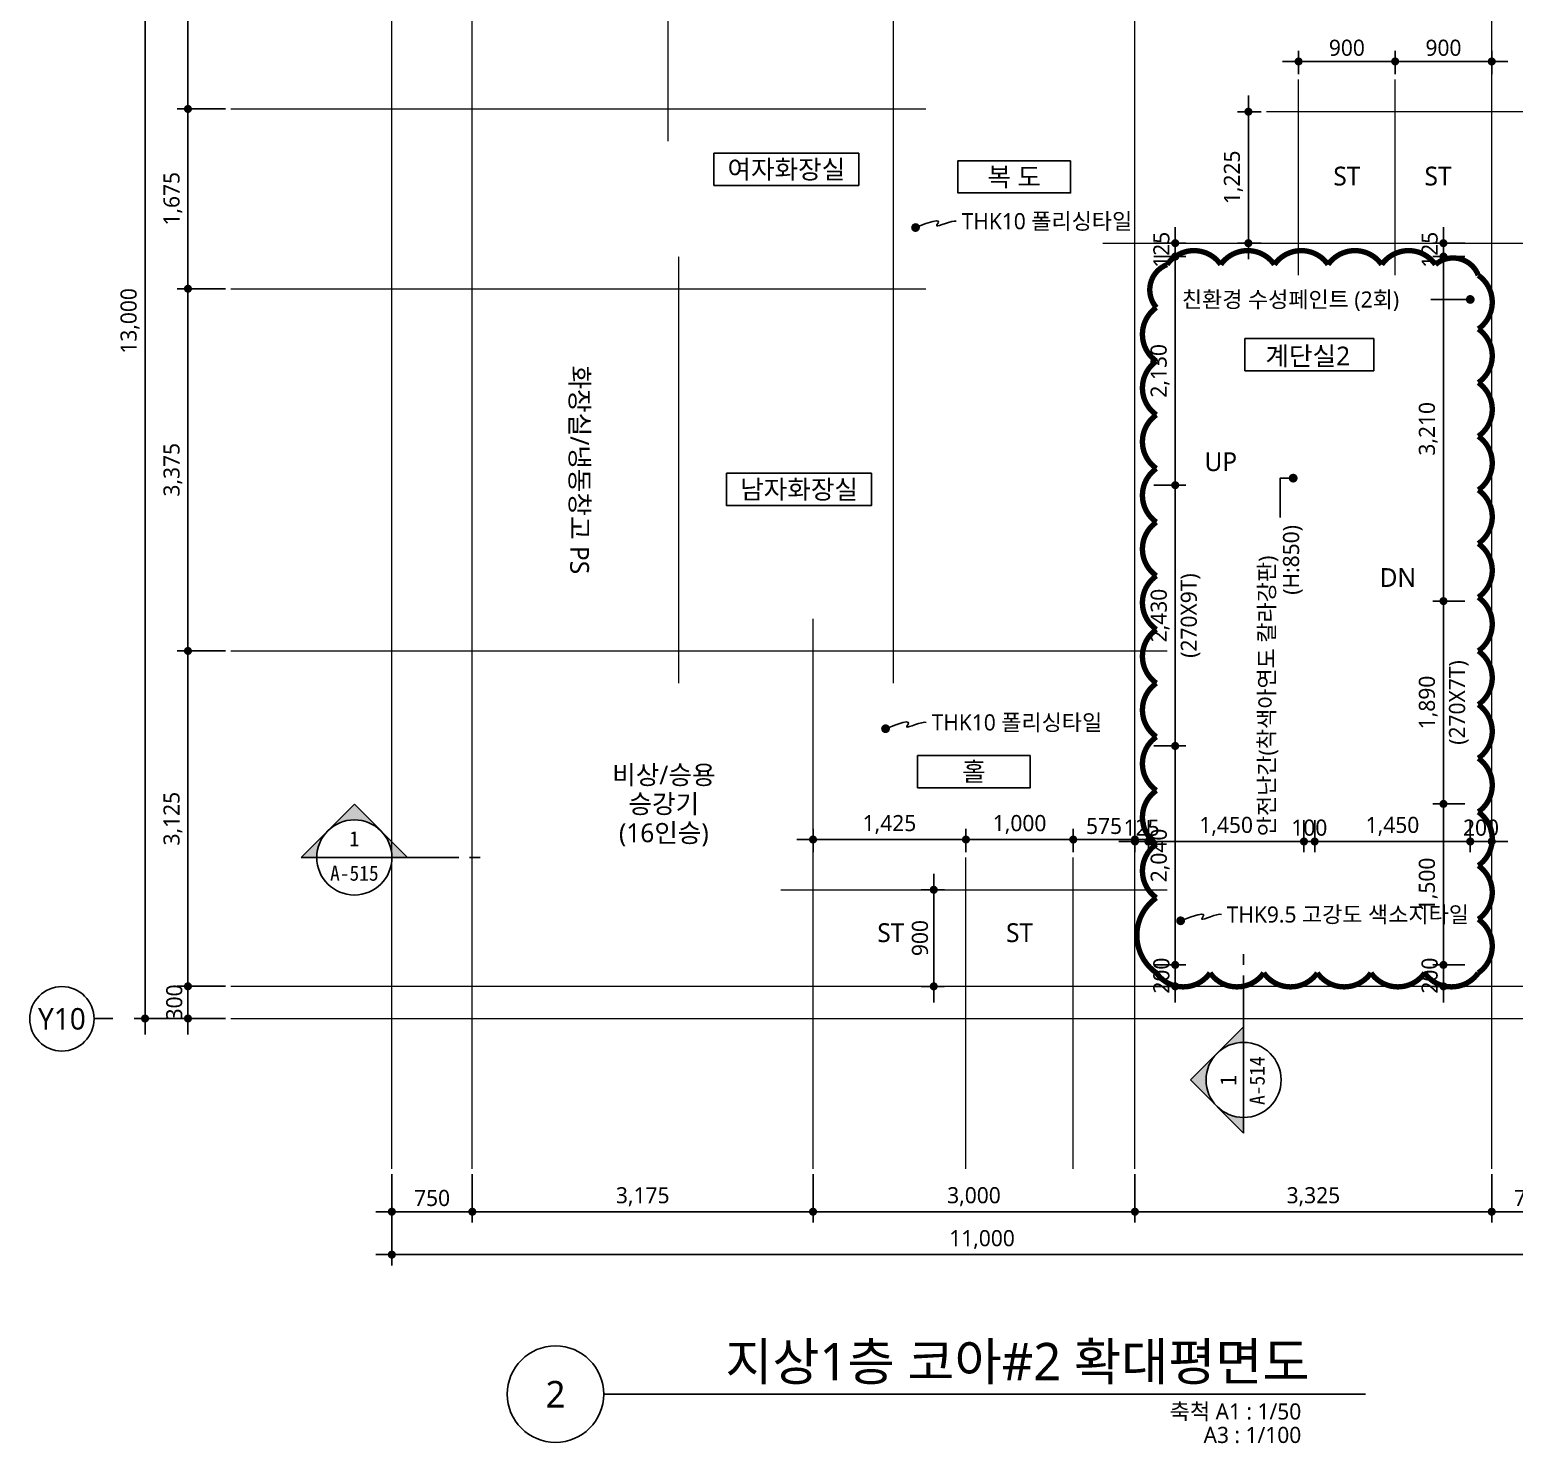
# Model space of a CAD drawing. Header units: millimetres. Extents: x 3320976 to 3527701, y 1183647 to 1243117.
# Drawn here: x 3380464 to 3394299, y 1183647 to 1196819 of the extents above; entities that cross this region are included whole.
import ezdxf
from ezdxf.enums import TextEntityAlignment as Align

# ---------------------------------------------------------------- set-up
doc = ezdxf.new("R2010")
doc.units = ezdxf.units.MM
doc.header["$MEASUREMENT"] = 0
doc.linetypes.add('CEN', pattern=[62, 60, -1, 0, -1])
doc.layers.get('0').update_dxf_attribs({"linetype": 'CONTINUOUS'})
for name, color, linetype, lineweight in [('A-AXIS-BUBL', 7, 'CONTINUOUS', 25), ('A-CNTL', 1, 'CEN', 15), ('A-DIMS', 7, 'CONTINUOUS', 25), ('A-MKXS-LEAD', 7, 'CONTINUOUS', 25), ('A-MKXS-MAK1', 3, 'CONTINUOUS', 25), ('A-MKXS-TEXT1', 3, 'CONTINUOUS', 25), ('A-MKXS-TEXT2', 7, 'CONTINUOUS', 25), ('A-MKXX-NAME', 3, 'CONTINUOUS', 25), ('A-MKXX-SYMB', 7, 'CONTINUOUS', 25), ('A-XXXX-SYMB', 7, 'CONTINUOUS', 25), ('A-XXXX-TXT1', 3, 'CONTINUOUS', 25), ('A-XXXX-TXT2', 3, 'CONTINUOUS', 25), ('REV-202205', 20, 'CONTINUOUS', 25)]:
    doc.layers.add(name, color=color, linetype=linetype, lineweight=lineweight)
doc.styles.add('HY울릉도L', font='')
doc.styles.add('돋움체', font='')
doc.styles.add('맑은고딕', font='malgun.ttf')
doc.styles.get('HY울릉도L').set_extended_font_data('HYwulM')
doc.styles.get('돋움체').set_extended_font_data('DotumChe')
doc.dimstyles.new('CDIM', dxfattribs={"dimtxt": 3, "dimasz": 1.5, "dimexe": 2, "dimexo": 1, "dimgap": 1, "dimtad": 1, "dimdec": 0, "dimrnd": 0.5, "dimzin": 0, "dimdsep": 32, "dimlunit": 6, "dimtxsty": 'HY울릉도L', "dimblk1": '_CIDOT', "dimblk2": '_CIDOT', "dimsah": 1, "dimcen": 5.5, "dimclrd": 2, "dimclre": 2, "dimclrt": 7, "dimadec": 0, "dimazin": 0, "dimtfac": 1, "dimtdec": 0, "dimtix": 1, "dimtmove": 2, "dimatfit": 1, "dimldrblk": '_CIDOT', "dimfxl": 1, "dimtolj": 1, "dimtzin": 0, "dimlwd": -1, "dimarcsym": 0})

# ---------------------------------------------------------------- blocks, each defined once
blk = doc.blocks.new('_CIDOT')
at = {"color": 0, "linetype": 'ByBlock'}
blk.add_line((2, 0), (-1, 0), dxfattribs=at)
at = {"color": 0, "linetype": 'ByBlock', "const_width": 0.5}
blk.add_lwpolyline([(-0.25, 0, 1), (0.25, 0, 1)], format="xyb", close=True, dxfattribs=at)
blk = doc.blocks.new('*D466')
at = {"layer": 'A-DIMS', "lineweight": -2, "transparency": 16777216}
for p, q in [((-1550, 0), (-2400, 0)), ((-1550, -13000), (-2400, -13000))]:
    blk.add_line(p, q, dxfattribs=at)
at = {"layer": 'A-DIMS', "transparency": 16777216}
blk.add_line((-2300, -12925), (-2300, -75), dxfattribs=at)
at = {"layer": 'A-DIMS', "transparency": 16777216, "xscale": 75, "yscale": 75, "zscale": 75}
for p, rotation in [((-2300, 0), 90), ((-2300, -13000), 270)]:
    blk.add_blockref('_CIDOT', p, dxfattribs=dict(at, rotation=rotation))
at = {"layer": 'A-DIMS', "color": 3, "transparency": 16777216, "insert": (-2440, -6500), "char_height": 150, "attachment_point": 5, "rotation": 90, "style": '맑은고딕'}
blk.add_mtext('\\A1;13,000', dxfattribs=at)
blk = doc.blocks.new('*D469')
at = {"layer": 'A-DIMS', "lineweight": -2, "transparency": 16777216}
for p, q in [((-1550, -700), (-2000, -700)), ((-1550, -4525), (-2000, -4525))]:
    blk.add_line(p, q, dxfattribs=at)
at = {"layer": 'A-DIMS', "transparency": 16777216}
blk.add_line((-1900, -4450), (-1900, -775), dxfattribs=at)
at = {"layer": 'A-DIMS', "transparency": 16777216, "xscale": 75, "yscale": 75, "zscale": 75}
for p, rotation in [((-1900, -700), 90), ((-1900, -4525), 270)]:
    blk.add_blockref('_CIDOT', p, dxfattribs=dict(at, rotation=rotation))
at = {"layer": 'A-DIMS', "color": 3, "transparency": 16777216, "insert": (-2040, -2613), "char_height": 150, "attachment_point": 5, "rotation": 90, "style": '맑은고딕'}
blk.add_mtext('\\A1;3,825', dxfattribs=at)
blk = doc.blocks.new('*D470')
at = {"layer": 'A-DIMS', "transparency": 16777216}
for p, q in [((-1900, -12625), (-1900, -12550)), ((-1900, -13000), (-1900, -12700)), ((-1900, -13075), (-1900, -13150))]:
    blk.add_line(p, q, dxfattribs=at)
at = {"layer": 'A-DIMS', "lineweight": -2, "transparency": 16777216}
for p, q in [((-1550, -12700), (-2000, -12700)), ((-1550, -13000), (-2000, -13000))]:
    blk.add_line(p, q, dxfattribs=at)
at = {"layer": 'A-DIMS', "transparency": 16777216, "xscale": 75, "yscale": 75, "zscale": 75}
for p, rotation in [((-1900, -12700), 270), ((-1900, -13000), 90)]:
    blk.add_blockref('_CIDOT', p, dxfattribs=dict(at, rotation=rotation))
at = {"layer": 'A-DIMS', "color": 3, "transparency": 16777216, "insert": (-2027, -12850), "char_height": 150, "attachment_point": 5, "rotation": 90, "style": '맑은고딕'}
blk.add_mtext('\\A1;300', dxfattribs=at)
blk = doc.blocks.new('*D472')
at = {"layer": 'A-DIMS', "lineweight": -2, "transparency": 16777216}
for p, q in [((0, -14450), (0, -14900)), ((750, -14450), (750, -14900))]:
    blk.add_line(p, q, dxfattribs=at)
at = {"layer": 'A-DIMS', "transparency": 16777216}
blk.add_line((675, -14800), (75, -14800), dxfattribs=at)
at = {"layer": 'A-DIMS', "transparency": 16777216, "xscale": 75, "yscale": 75, "zscale": 75, "rotation": 180}
blk.add_blockref('_CIDOT', (0, -14800), dxfattribs=at)
at = {"layer": 'A-DIMS', "transparency": 16777216, "xscale": 75, "yscale": 75, "zscale": 75}
blk.add_blockref('_CIDOT', (750, -14800), dxfattribs=at)
at = {"layer": 'A-DIMS', "color": 3, "transparency": 16777216, "insert": (375, -14673), "char_height": 150, "attachment_point": 5, "style": '맑은고딕'}
blk.add_mtext('\\A1;750', dxfattribs=at)
blk = doc.blocks.new('*D473')
at = {"layer": 'A-DIMS', "lineweight": -2, "transparency": 16777216}
for p, q in [((10250, -14450), (10250, -14900)), ((11000, -14450), (11000, -14900))]:
    blk.add_line(p, q, dxfattribs=at)
at = {"layer": 'A-DIMS', "transparency": 16777216}
blk.add_line((10925, -14800), (10325, -14800), dxfattribs=at)
at = {"layer": 'A-DIMS', "transparency": 16777216, "xscale": 75, "yscale": 75, "zscale": 75, "rotation": 180}
blk.add_blockref('_CIDOT', (10250, -14800), dxfattribs=at)
at = {"layer": 'A-DIMS', "transparency": 16777216, "xscale": 75, "yscale": 75, "zscale": 75}
blk.add_blockref('_CIDOT', (11000, -14800), dxfattribs=at)
at = {"layer": 'A-DIMS', "color": 3, "transparency": 16777216, "insert": (10625, -14673), "char_height": 150, "attachment_point": 5, "style": '맑은고딕'}
blk.add_mtext('\\A1;750', dxfattribs=at)
blk = doc.blocks.new('*D475')
at = {"layer": 'A-DIMS', "lineweight": -2, "transparency": 16777216}
for p, q in [((6925, -14450), (6925, -14900)), ((10250, -14450), (10250, -14900))]:
    blk.add_line(p, q, dxfattribs=at)
at = {"layer": 'A-DIMS', "transparency": 16777216}
blk.add_line((7000, -14800), (10175, -14800), dxfattribs=at)
at = {"layer": 'A-DIMS', "transparency": 16777216, "xscale": 75, "yscale": 75, "zscale": 75, "rotation": 180}
blk.add_blockref('_CIDOT', (6925, -14800), dxfattribs=at)
at = {"layer": 'A-DIMS', "transparency": 16777216, "xscale": 75, "yscale": 75, "zscale": 75}
blk.add_blockref('_CIDOT', (10250, -14800), dxfattribs=at)
at = {"layer": 'A-DIMS', "color": 3, "transparency": 16777216, "insert": (8588, -14660), "char_height": 150, "attachment_point": 5, "style": '맑은고딕'}
blk.add_mtext('\\A1;3,325', dxfattribs=at)
blk = doc.blocks.new('*D476')
at = {"layer": 'A-DIMS', "lineweight": -2, "transparency": 16777216}
for p, q in [((750, -14450), (750, -14900)), ((3925, -14450), (3925, -14900))]:
    blk.add_line(p, q, dxfattribs=at)
at = {"layer": 'A-DIMS', "transparency": 16777216}
blk.add_line((825, -14800), (3850, -14800), dxfattribs=at)
at = {"layer": 'A-DIMS', "transparency": 16777216, "xscale": 75, "yscale": 75, "zscale": 75, "rotation": 180}
blk.add_blockref('_CIDOT', (750, -14800), dxfattribs=at)
at = {"layer": 'A-DIMS', "transparency": 16777216, "xscale": 75, "yscale": 75, "zscale": 75}
blk.add_blockref('_CIDOT', (3925, -14800), dxfattribs=at)
at = {"layer": 'A-DIMS', "color": 3, "transparency": 16777216, "insert": (2338, -14660), "char_height": 150, "attachment_point": 5, "style": '맑은고딕'}
blk.add_mtext('\\A1;3,175', dxfattribs=at)
blk = doc.blocks.new('*D480')
at = {"layer": 'A-DIMS', "lineweight": -2, "transparency": 16777216}
for p, q in [((-1550, -9575), (-2000, -9575)), ((-1550, -12700), (-2000, -12700))]:
    blk.add_line(p, q, dxfattribs=at)
at = {"layer": 'A-DIMS', "transparency": 16777216}
blk.add_line((-1900, -9650), (-1900, -12625), dxfattribs=at)
at = {"layer": 'A-DIMS', "transparency": 16777216, "xscale": 75, "yscale": 75, "zscale": 75}
for p, rotation in [((-1900, -9575), 90), ((-1900, -12700), 270)]:
    blk.add_blockref('_CIDOT', p, dxfattribs=dict(at, rotation=rotation))
at = {"layer": 'A-DIMS', "color": 3, "transparency": 16777216, "insert": (-2040, -11138), "char_height": 150, "attachment_point": 5, "rotation": 90, "style": '맑은고딕'}
blk.add_mtext('\\A1;3,125', dxfattribs=at)
blk = doc.blocks.new('*D481')
at = {"layer": 'A-DIMS', "lineweight": -2, "transparency": 16777216}
for p, q in [((-1550, -6200), (-2000, -6200)), ((-1550, -9575), (-2000, -9575))]:
    blk.add_line(p, q, dxfattribs=at)
at = {"layer": 'A-DIMS', "transparency": 16777216}
blk.add_line((-1900, -9500), (-1900, -6275), dxfattribs=at)
at = {"layer": 'A-DIMS', "transparency": 16777216, "xscale": 75, "yscale": 75, "zscale": 75}
for p, rotation in [((-1900, -6200), 90), ((-1900, -9575), 270)]:
    blk.add_blockref('_CIDOT', p, dxfattribs=dict(at, rotation=rotation))
at = {"layer": 'A-DIMS', "color": 3, "transparency": 16777216, "insert": (-2040, -7887), "char_height": 150, "attachment_point": 5, "rotation": 90, "style": '맑은고딕'}
blk.add_mtext('\\A1;3,375', dxfattribs=at)
blk = doc.blocks.new('*D482')
at = {"layer": 'A-DIMS', "lineweight": -2, "transparency": 16777216}
for p, q in [((3925, -14450), (3925, -14900)), ((6925, -14450), (6925, -14900))]:
    blk.add_line(p, q, dxfattribs=at)
at = {"layer": 'A-DIMS', "transparency": 16777216}
blk.add_line((6850, -14800), (4000, -14800), dxfattribs=at)
at = {"layer": 'A-DIMS', "transparency": 16777216, "xscale": 75, "yscale": 75, "zscale": 75, "rotation": 180}
blk.add_blockref('_CIDOT', (3925, -14800), dxfattribs=at)
at = {"layer": 'A-DIMS', "transparency": 16777216, "xscale": 75, "yscale": 75, "zscale": 75}
blk.add_blockref('_CIDOT', (6925, -14800), dxfattribs=at)
at = {"layer": 'A-DIMS', "color": 3, "transparency": 16777216, "insert": (5425, -14660), "char_height": 150, "attachment_point": 5, "style": '맑은고딕'}
blk.add_mtext('\\A1;3,000', dxfattribs=at)
blk = doc.blocks.new('*D486')
at = {"layer": 'A-DIMS', "lineweight": -2, "transparency": 16777216}
for p, q in [((0, -14450), (0, -15300)), ((11000, -14450), (11000, -15300))]:
    blk.add_line(p, q, dxfattribs=at)
at = {"layer": 'A-DIMS', "transparency": 16777216}
blk.add_line((10925, -15200), (75, -15200), dxfattribs=at)
at = {"layer": 'A-DIMS', "transparency": 16777216, "xscale": 75, "yscale": 75, "zscale": 75, "rotation": 180}
blk.add_blockref('_CIDOT', (0, -15200), dxfattribs=at)
at = {"layer": 'A-DIMS', "transparency": 16777216, "xscale": 75, "yscale": 75, "zscale": 75}
blk.add_blockref('_CIDOT', (11000, -15200), dxfattribs=at)
at = {"layer": 'A-DIMS', "color": 3, "transparency": 16777216, "insert": (5500, -15060), "char_height": 150, "attachment_point": 5, "style": '맑은고딕'}
blk.add_mtext('\\A1;11,000', dxfattribs=at)
blk = doc.blocks.new('*D487')
at = {"layer": 'A-DIMS', "lineweight": -2, "transparency": 16777216}
for p, q in [((-1550, -4525), (-2000, -4525)), ((-1550, -6200), (-2000, -6200))]:
    blk.add_line(p, q, dxfattribs=at)
at = {"layer": 'A-DIMS', "transparency": 16777216}
blk.add_line((-1900, -6125), (-1900, -4600), dxfattribs=at)
at = {"layer": 'A-DIMS', "transparency": 16777216, "xscale": 75, "yscale": 75, "zscale": 75}
for p, rotation in [((-1900, -4525), 90), ((-1900, -6200), 270)]:
    blk.add_blockref('_CIDOT', p, dxfattribs=dict(at, rotation=rotation))
at = {"layer": 'A-DIMS', "color": 3, "transparency": 16777216, "insert": (-2040, -5362), "char_height": 150, "attachment_point": 5, "rotation": 90, "style": '맑은고딕'}
blk.add_mtext('\\A1;1,675', dxfattribs=at)
blk = doc.blocks.new('비상승용승강기16인승')
at = {"layer": 'A-MKXX-NAME', "style": '맑은고딕'}
for s, p in [('비상/승용', (0, 270)), ('승강기', (0, 0)), ('(16인승)', (0, -270))]:
    blk.add_text(s, height=175, dxfattribs=at).set_placement(p, align=Align.MIDDLE_CENTER)
blk = doc.blocks.new('*D20')
at = {"layer": 'A-DIMS', "lineweight": -2, "transparency": 16777216}
for p, q in [((3389189, 1189155), (3389189, 1189373)), ((3390189, 1189155), (3390189, 1189373))]:
    blk.add_line(p, q, dxfattribs=at)
at = {"layer": 'A-DIMS', "transparency": 16777216}
blk.add_line((3390114, 1189273), (3389264, 1189273), dxfattribs=at)
at = {"layer": 'A-DIMS', "transparency": 16777216, "xscale": 75, "yscale": 75, "zscale": 75, "rotation": 180}
blk.add_blockref('_CIDOT', (3389189, 1189273), dxfattribs=at)
at = {"layer": 'A-DIMS', "transparency": 16777216, "xscale": 75, "yscale": 75, "zscale": 75}
blk.add_blockref('_CIDOT', (3390189, 1189273), dxfattribs=at)
at = {"layer": 'A-DIMS', "color": 3, "transparency": 16777216, "insert": (3389689, 1189413), "char_height": 150, "attachment_point": 5, "style": '맑은고딕'}
blk.add_mtext('\\A1;1,000', dxfattribs=at)
blk = doc.blocks.new('*D15')
at = {"layer": 'A-DIMS', "lineweight": -2, "transparency": 16777216}
for p, q in [((3387764, 1189155), (3387764, 1189373)), ((3389189, 1189155), (3389189, 1189373))]:
    blk.add_line(p, q, dxfattribs=at)
at = {"layer": 'A-DIMS', "transparency": 16777216}
blk.add_line((3387839, 1189273), (3389114, 1189273), dxfattribs=at)
at = {"layer": 'A-DIMS', "transparency": 16777216, "xscale": 75, "yscale": 75, "zscale": 75, "rotation": 180}
blk.add_blockref('_CIDOT', (3387764, 1189273), dxfattribs=at)
at = {"layer": 'A-DIMS', "transparency": 16777216, "xscale": 75, "yscale": 75, "zscale": 75}
blk.add_blockref('_CIDOT', (3389189, 1189273), dxfattribs=at)
at = {"layer": 'A-DIMS', "color": 3, "transparency": 16777216, "insert": (3388476, 1189413), "char_height": 150, "attachment_point": 5, "style": '맑은고딕'}
blk.add_mtext('\\A1;1,425', dxfattribs=at)
blk = doc.blocks.new('*D16')
at = {"layer": 'A-DIMS', "lineweight": -2, "transparency": 16777216}
for p, q in [((3390189, 1189155), (3390189, 1189373)), ((3390764, 1189155), (3390764, 1189373))]:
    blk.add_line(p, q, dxfattribs=at)
at = {"layer": 'A-DIMS', "transparency": 16777216}
blk.add_line((3390264, 1189273), (3390689, 1189273), dxfattribs=at)
at = {"layer": 'A-DIMS', "transparency": 16777216, "xscale": 75, "yscale": 75, "zscale": 75, "rotation": 180}
blk.add_blockref('_CIDOT', (3390189, 1189273), dxfattribs=at)
at = {"layer": 'A-DIMS', "transparency": 16777216, "xscale": 75, "yscale": 75, "zscale": 75}
blk.add_blockref('_CIDOT', (3390764, 1189273), dxfattribs=at)
at = {"layer": 'A-DIMS', "color": 3, "transparency": 16777216, "insert": (3390476, 1189399), "char_height": 150, "attachment_point": 5, "style": '맑은고딕'}
blk.add_mtext('\\A1;575', dxfattribs=at)
blk = doc.blocks.new('*D17')
at = {"layer": 'A-DIMS', "lineweight": -2, "transparency": 16777216}
for p, q in [((3392289, 1196405), (3392289, 1196623)), ((3393189, 1196405), (3393189, 1196623))]:
    blk.add_line(p, q, dxfattribs=at)
at = {"layer": 'A-DIMS', "transparency": 16777216}
blk.add_line((3393114, 1196523), (3392364, 1196523), dxfattribs=at)
at = {"layer": 'A-DIMS', "transparency": 16777216, "xscale": 75, "yscale": 75, "zscale": 75, "rotation": 180}
blk.add_blockref('_CIDOT', (3392289, 1196523), dxfattribs=at)
at = {"layer": 'A-DIMS', "transparency": 16777216, "xscale": 75, "yscale": 75, "zscale": 75}
blk.add_blockref('_CIDOT', (3393189, 1196523), dxfattribs=at)
at = {"layer": 'A-DIMS', "color": 3, "transparency": 16777216, "insert": (3392739, 1196650), "char_height": 150, "attachment_point": 5, "style": '맑은고딕'}
blk.add_mtext('\\A1;900', dxfattribs=at)
blk = doc.blocks.new('*D18')
at = {"layer": 'A-DIMS', "lineweight": -2, "transparency": 16777216}
for p, q in [((3393189, 1196405), (3393189, 1196623)), ((3394089, 1196405), (3394089, 1196623))]:
    blk.add_line(p, q, dxfattribs=at)
at = {"layer": 'A-DIMS', "transparency": 16777216}
blk.add_line((3393264, 1196523), (3394014, 1196523), dxfattribs=at)
at = {"layer": 'A-DIMS', "transparency": 16777216, "xscale": 75, "yscale": 75, "zscale": 75, "rotation": 180}
blk.add_blockref('_CIDOT', (3393189, 1196523), dxfattribs=at)
at = {"layer": 'A-DIMS', "transparency": 16777216, "xscale": 75, "yscale": 75, "zscale": 75}
blk.add_blockref('_CIDOT', (3394089, 1196523), dxfattribs=at)
at = {"layer": 'A-DIMS', "color": 3, "transparency": 16777216, "insert": (3393639, 1196650), "char_height": 150, "attachment_point": 5, "style": '맑은고딕'}
blk.add_mtext('\\A1;900', dxfattribs=at)
blk = doc.blocks.new('*D19')
at = {"layer": 'A-DIMS', "lineweight": -2, "transparency": 16777216}
for p, q in [((3391939, 1196055), (3391721, 1196055)), ((3391939, 1194830), (3391721, 1194830))]:
    blk.add_line(p, q, dxfattribs=at)
at = {"layer": 'A-DIMS', "transparency": 16777216}
blk.add_line((3391821, 1195980), (3391821, 1194905), dxfattribs=at)
at = {"layer": 'A-DIMS', "transparency": 16777216, "xscale": 75, "yscale": 75, "zscale": 75}
for p, rotation in [((3391821, 1196055), 90), ((3391821, 1194830), 270)]:
    blk.add_blockref('_CIDOT', p, dxfattribs=dict(at, rotation=rotation))
at = {"layer": 'A-DIMS', "color": 3, "transparency": 16777216, "insert": (3391681, 1195443), "char_height": 150, "attachment_point": 5, "rotation": 90, "style": '맑은고딕'}
blk.add_mtext('\\A1;1,225', dxfattribs=at)
blk = doc.blocks.new('*D46')
at = {"layer": 'A-DIMS', "lineweight": -2, "transparency": 16777216}
for p, q in [((3388771, 1188805), (3388989, 1188805)), ((3388771, 1187905), (3388989, 1187905))]:
    blk.add_line(p, q, dxfattribs=at)
at = {"layer": 'A-DIMS', "transparency": 16777216}
blk.add_line((3388889, 1188730), (3388889, 1187980), dxfattribs=at)
at = {"layer": 'A-DIMS', "transparency": 16777216, "xscale": 75, "yscale": 75, "zscale": 75}
for p, rotation in [((3388889, 1188805), 90), ((3388889, 1187905), 270)]:
    blk.add_blockref('_CIDOT', p, dxfattribs=dict(at, rotation=rotation))
at = {"layer": 'A-DIMS', "color": 3, "transparency": 16777216, "insert": (3388761, 1188355), "char_height": 150, "attachment_point": 5, "rotation": 90, "style": '맑은고딕'}
blk.add_mtext('\\A1;900', dxfattribs=at)
blk = doc.blocks.new('CORE 2- 단면')
at = {"layer": 'A-MKXS-MAK1'}
h = blk.add_hatch(color=256, dxfattribs=at)
h.paths.add_polyline_path([(5095, 12859), (4847, 12611, 0.414214), (4847, 13106)])
h.paths.add_polyline_path([(4847, 12611), (4600, 12364), (4600, 12509, 0.198912)])
h.paths.add_polyline_path([(4847, 13106, 0.198912), (4600, 13209), (4600, 13354)])
h = blk.add_hatch(color=256, dxfattribs=at)
h.paths.add_polyline_path([(12887, 10291), (12639, 10538, 0.414214), (13134, 10538)])
h.paths.add_polyline_path([(12639, 10538), (12392, 10786), (12537, 10786, 0.198912)])
h.paths.add_polyline_path([(13134, 10538, 0.198912), (13237, 10786), (13382, 10786)])
for p, q in [((4600, 13354), (5095, 12859)), ((4600, 11886), (4600, 13354)), ((4600, 12364), (5095, 12859)), ((4600, 11686), (4600, 11786)), ((11714, 10786), (11814, 10786)), ((11914, 10786), (13382, 10786)), ((12392, 10786), (12887, 10291)), ((13382, 10786), (12887, 10291))]:
    blk.add_line(p, q, dxfattribs=at)
for centre in [(4600, 12859), (12887, 10786)]:
    blk.add_circle(centre, 350, dxfattribs=at)
at = {"layer": 'A-MKXS-TEXT2', "style": '돋움체'}
for s, height, rotation, p in [('A-514', 140, 270, (4472, 12866)), ('1', 150, 270, (4744, 12863)), ('A-515', 140, 180, (12887, 10934)), ('1', 140, 180, (12887, 10611))]:
    blk.add_text(s, height=height, rotation=rotation, dxfattribs=at).set_placement(p, align=Align.MIDDLE)
blk = doc.blocks.new('*D363')
at = {"layer": 'A-DIMS', "lineweight": -2, "transparency": 16777216}
for p, q in [((3390939, 1192575), (3391239, 1192575)), ((3390939, 1190145), (3391239, 1190145))]:
    blk.add_line(p, q, dxfattribs=at)
at = {"layer": 'A-DIMS', "transparency": 16777216}
blk.add_line((3391139, 1190220), (3391139, 1192500), dxfattribs=at)
at = {"layer": 'A-DIMS', "transparency": 16777216, "xscale": 75, "yscale": 75, "zscale": 75}
for p, rotation in [((3391139, 1192575), 90), ((3391139, 1190145), 270)]:
    blk.add_blockref('_CIDOT', p, dxfattribs=dict(at, rotation=rotation))
at = {"layer": 'A-DIMS', "color": 3, "transparency": 16777216, "char_height": 150, "attachment_point": 5, "rotation": 90, "style": '맑은고딕'}
for s, insert in [('\\A1;(270X9T)', (3391282, 1191360)), ('\\A1;2,430', (3390999, 1191360))]:
    blk.add_mtext(s, dxfattribs=dict(at, insert=insert))
blk = doc.blocks.new('*D364')
at = {"layer": 'A-DIMS', "lineweight": -2, "transparency": 16777216}
for p, q in [((3390939, 1190145), (3391239, 1190145)), ((3390939, 1188105), (3391239, 1188105))]:
    blk.add_line(p, q, dxfattribs=at)
at = {"layer": 'A-DIMS', "transparency": 16777216}
blk.add_line((3391139, 1190070), (3391139, 1188180), dxfattribs=at)
at = {"layer": 'A-DIMS', "transparency": 16777216, "xscale": 75, "yscale": 75, "zscale": 75}
for p, rotation in [((3391139, 1190145), 90), ((3391139, 1188105), 270)]:
    blk.add_blockref('_CIDOT', p, dxfattribs=dict(at, rotation=rotation))
at = {"layer": 'A-DIMS', "color": 3, "transparency": 16777216, "insert": (3390999, 1189125), "char_height": 150, "attachment_point": 5, "rotation": 90, "style": '맑은고딕'}
blk.add_mtext('\\A1;2,040', dxfattribs=at)
blk = doc.blocks.new('*D365')
at = {"layer": 'A-DIMS', "lineweight": -2, "transparency": 16777216}
for p, q in [((3390939, 1194705), (3391239, 1194705)), ((3390939, 1192575), (3391239, 1192575))]:
    blk.add_line(p, q, dxfattribs=at)
at = {"layer": 'A-DIMS', "transparency": 16777216}
blk.add_line((3391139, 1192650), (3391139, 1194630), dxfattribs=at)
at = {"layer": 'A-DIMS', "transparency": 16777216, "xscale": 75, "yscale": 75, "zscale": 75}
for p, rotation in [((3391139, 1194705), 90), ((3391139, 1192575), 270)]:
    blk.add_blockref('_CIDOT', p, dxfattribs=dict(at, rotation=rotation))
at = {"layer": 'A-DIMS', "color": 3, "transparency": 16777216, "insert": (3390998, 1193640), "char_height": 150, "attachment_point": 5, "rotation": 90, "style": '맑은고딕'}
blk.add_mtext('\\A1;2,130', dxfattribs=at)
blk = doc.blocks.new('*D366')
at = {"layer": 'A-DIMS', "transparency": 16777216}
for p, q in [((3391139, 1194905), (3391139, 1194980)), ((3391139, 1194705), (3391139, 1194830)), ((3391139, 1194630), (3391139, 1194555))]:
    blk.add_line(p, q, dxfattribs=at)
at = {"layer": 'A-DIMS', "lineweight": -2, "transparency": 16777216}
for p, q in [((3390939, 1194830), (3391239, 1194830)), ((3390939, 1194705), (3391239, 1194705))]:
    blk.add_line(p, q, dxfattribs=at)
at = {"layer": 'A-DIMS', "transparency": 16777216, "xscale": 75, "yscale": 75, "zscale": 75}
for p, rotation in [((3391139, 1194830), 270), ((3391139, 1194705), 90)]:
    blk.add_blockref('_CIDOT', p, dxfattribs=dict(at, rotation=rotation))
at = {"layer": 'A-DIMS', "color": 3, "transparency": 16777216, "insert": (3391011, 1194768), "char_height": 150, "attachment_point": 5, "rotation": 90, "style": '맑은고딕'}
blk.add_mtext('\\A1;125', dxfattribs=at)
blk = doc.blocks.new('*D367')
at = {"layer": 'A-DIMS', "transparency": 16777216}
for p, q in [((3391139, 1188180), (3391139, 1188255)), ((3391139, 1188105), (3391139, 1187905)), ((3391139, 1187830), (3391139, 1187755))]:
    blk.add_line(p, q, dxfattribs=at)
at = {"layer": 'A-DIMS', "lineweight": -2, "transparency": 16777216}
for p, q in [((3390939, 1188105), (3391239, 1188105)), ((3390939, 1187905), (3391239, 1187905))]:
    blk.add_line(p, q, dxfattribs=at)
at = {"layer": 'A-DIMS', "transparency": 16777216, "xscale": 75, "yscale": 75, "zscale": 75}
for p, rotation in [((3391139, 1188105), 270), ((3391139, 1187905), 90)]:
    blk.add_blockref('_CIDOT', p, dxfattribs=dict(at, rotation=rotation))
at = {"layer": 'A-DIMS', "color": 3, "transparency": 16777216, "insert": (3391011, 1188005), "char_height": 150, "attachment_point": 5, "rotation": 90, "style": '맑은고딕'}
blk.add_mtext('\\A1;200', dxfattribs=at)
blk = doc.blocks.new('*D368')
at = {"layer": 'A-DIMS', "lineweight": -2, "transparency": 16777216}
for p, q in [((3393839, 1191495), (3393539, 1191495)), ((3393839, 1189605), (3393539, 1189605))]:
    blk.add_line(p, q, dxfattribs=at)
at = {"layer": 'A-DIMS', "transparency": 16777216}
blk.add_line((3393639, 1189680), (3393639, 1191420), dxfattribs=at)
at = {"layer": 'A-DIMS', "transparency": 16777216, "xscale": 75, "yscale": 75, "zscale": 75}
for p, rotation in [((3393639, 1191495), 90), ((3393639, 1189605), 270)]:
    blk.add_blockref('_CIDOT', p, dxfattribs=dict(at, rotation=rotation))
at = {"layer": 'A-DIMS', "color": 3, "transparency": 16777216, "char_height": 150, "attachment_point": 5, "rotation": 90, "style": '맑은고딕'}
for s, insert in [('\\A1;(270X7T)', (3393782, 1190550)), ('\\A1;1,890', (3393498, 1190550))]:
    blk.add_mtext(s, dxfattribs=dict(at, insert=insert))
blk = doc.blocks.new('*D369')
at = {"layer": 'A-DIMS', "lineweight": -2, "transparency": 16777216}
for p, q in [((3393839, 1189605), (3393539, 1189605)), ((3393839, 1188105), (3393539, 1188105))]:
    blk.add_line(p, q, dxfattribs=at)
at = {"layer": 'A-DIMS', "transparency": 16777216}
blk.add_line((3393639, 1189530), (3393639, 1188180), dxfattribs=at)
at = {"layer": 'A-DIMS', "transparency": 16777216, "xscale": 75, "yscale": 75, "zscale": 75}
for p, rotation in [((3393639, 1189605), 90), ((3393639, 1188105), 270)]:
    blk.add_blockref('_CIDOT', p, dxfattribs=dict(at, rotation=rotation))
at = {"layer": 'A-DIMS', "color": 3, "transparency": 16777216, "insert": (3393498, 1188855), "char_height": 150, "attachment_point": 5, "rotation": 90, "style": '맑은고딕'}
blk.add_mtext('\\A1;1,500', dxfattribs=at)
blk = doc.blocks.new('*D370')
at = {"layer": 'A-DIMS', "lineweight": -2, "transparency": 16777216}
for p, q in [((3393839, 1194705), (3393539, 1194705)), ((3393839, 1191495), (3393539, 1191495))]:
    blk.add_line(p, q, dxfattribs=at)
at = {"layer": 'A-DIMS', "transparency": 16777216}
blk.add_line((3393639, 1191570), (3393639, 1194630), dxfattribs=at)
at = {"layer": 'A-DIMS', "transparency": 16777216, "xscale": 75, "yscale": 75, "zscale": 75}
for p, rotation in [((3393639, 1194705), 90), ((3393639, 1191495), 270)]:
    blk.add_blockref('_CIDOT', p, dxfattribs=dict(at, rotation=rotation))
at = {"layer": 'A-DIMS', "color": 3, "transparency": 16777216, "insert": (3393498, 1193100), "char_height": 150, "attachment_point": 5, "rotation": 90, "style": '맑은고딕'}
blk.add_mtext('\\A1;3,210', dxfattribs=at)
blk = doc.blocks.new('*D371')
at = {"layer": 'A-DIMS', "transparency": 16777216}
for p, q in [((3393639, 1194905), (3393639, 1194980)), ((3393639, 1194705), (3393639, 1194830)), ((3393639, 1194630), (3393639, 1194555))]:
    blk.add_line(p, q, dxfattribs=at)
at = {"layer": 'A-DIMS', "lineweight": -2, "transparency": 16777216}
for p, q in [((3393839, 1194830), (3393539, 1194830)), ((3393839, 1194705), (3393539, 1194705))]:
    blk.add_line(p, q, dxfattribs=at)
at = {"layer": 'A-DIMS', "transparency": 16777216, "xscale": 75, "yscale": 75, "zscale": 75}
for p, rotation in [((3393639, 1194830), 270), ((3393639, 1194705), 90)]:
    blk.add_blockref('_CIDOT', p, dxfattribs=dict(at, rotation=rotation))
at = {"layer": 'A-DIMS', "color": 3, "transparency": 16777216, "insert": (3393511, 1194768), "char_height": 150, "attachment_point": 5, "rotation": 90, "style": '맑은고딕'}
blk.add_mtext('\\A1;125', dxfattribs=at)
blk = doc.blocks.new('*D372')
at = {"layer": 'A-DIMS', "transparency": 16777216}
for p, q in [((3393639, 1188180), (3393639, 1188255)), ((3393639, 1188105), (3393639, 1187905)), ((3393639, 1187830), (3393639, 1187755))]:
    blk.add_line(p, q, dxfattribs=at)
at = {"layer": 'A-DIMS', "lineweight": -2, "transparency": 16777216}
for p, q in [((3393839, 1188105), (3393539, 1188105)), ((3393839, 1187905), (3393539, 1187905))]:
    blk.add_line(p, q, dxfattribs=at)
at = {"layer": 'A-DIMS', "transparency": 16777216, "xscale": 75, "yscale": 75, "zscale": 75}
for p, rotation in [((3393639, 1188105), 270), ((3393639, 1187905), 90)]:
    blk.add_blockref('_CIDOT', p, dxfattribs=dict(at, rotation=rotation))
at = {"layer": 'A-DIMS', "color": 3, "transparency": 16777216, "insert": (3393511, 1188005), "char_height": 150, "attachment_point": 5, "rotation": 90, "style": '맑은고딕'}
blk.add_mtext('\\A1;200', dxfattribs=at)
blk = doc.blocks.new('*D452')
at = {"layer": 'A-DIMS', "lineweight": -2, "transparency": 16777216}
for p, q in [((3390889, 1189455), (3390889, 1189155)), ((3392339, 1189455), (3392339, 1189155))]:
    blk.add_line(p, q, dxfattribs=at)
at = {"layer": 'A-DIMS', "transparency": 16777216}
blk.add_line((3392264, 1189255), (3390964, 1189255), dxfattribs=at)
at = {"layer": 'A-DIMS', "transparency": 16777216, "xscale": 75, "yscale": 75, "zscale": 75, "rotation": 180}
blk.add_blockref('_CIDOT', (3390889, 1189255), dxfattribs=at)
at = {"layer": 'A-DIMS', "transparency": 16777216, "xscale": 75, "yscale": 75, "zscale": 75}
blk.add_blockref('_CIDOT', (3392339, 1189255), dxfattribs=at)
at = {"layer": 'A-DIMS', "color": 3, "transparency": 16777216, "insert": (3391614, 1189396), "char_height": 150, "attachment_point": 5, "style": '맑은고딕'}
blk.add_mtext('\\A1;1,450', dxfattribs=at)
blk = doc.blocks.new('*D453')
at = {"layer": 'A-DIMS', "lineweight": -2, "transparency": 16777216}
for p, q in [((3390764, 1189455), (3390764, 1189155)), ((3390889, 1189455), (3390889, 1189155))]:
    blk.add_line(p, q, dxfattribs=at)
at = {"layer": 'A-DIMS', "transparency": 16777216}
for p, q in [((3390689, 1189255), (3390614, 1189255)), ((3390764, 1189255), (3390889, 1189255)), ((3390964, 1189255), (3391039, 1189255))]:
    blk.add_line(p, q, dxfattribs=at)
at = {"layer": 'A-DIMS', "transparency": 16777216, "xscale": 75, "yscale": 75, "zscale": 75}
blk.add_blockref('_CIDOT', (3390764, 1189255), dxfattribs=at)
at = {"layer": 'A-DIMS', "transparency": 16777216, "xscale": 75, "yscale": 75, "zscale": 75, "rotation": 180}
blk.add_blockref('_CIDOT', (3390889, 1189255), dxfattribs=at)
at = {"layer": 'A-DIMS', "color": 3, "transparency": 16777216, "insert": (3390826, 1189383), "char_height": 150, "attachment_point": 5, "style": '맑은고딕'}
blk.add_mtext('\\A1;125', dxfattribs=at)
blk = doc.blocks.new('*D454')
at = {"layer": 'A-DIMS', "lineweight": -2, "transparency": 16777216}
for p, q in [((3392439, 1189455), (3392439, 1189155)), ((3393889, 1189455), (3393889, 1189155))]:
    blk.add_line(p, q, dxfattribs=at)
at = {"layer": 'A-DIMS', "transparency": 16777216}
blk.add_line((3393814, 1189255), (3392514, 1189255), dxfattribs=at)
at = {"layer": 'A-DIMS', "transparency": 16777216, "xscale": 75, "yscale": 75, "zscale": 75, "rotation": 180}
blk.add_blockref('_CIDOT', (3392439, 1189255), dxfattribs=at)
at = {"layer": 'A-DIMS', "transparency": 16777216, "xscale": 75, "yscale": 75, "zscale": 75}
blk.add_blockref('_CIDOT', (3393889, 1189255), dxfattribs=at)
at = {"layer": 'A-DIMS', "color": 3, "transparency": 16777216, "insert": (3393164, 1189396), "char_height": 150, "attachment_point": 5, "style": '맑은고딕'}
blk.add_mtext('\\A1;1,450', dxfattribs=at)
blk = doc.blocks.new('*D455')
at = {"layer": 'A-DIMS', "lineweight": -2, "transparency": 16777216}
for p, q in [((3392339, 1189455), (3392339, 1189155)), ((3392439, 1189455), (3392439, 1189155))]:
    blk.add_line(p, q, dxfattribs=at)
at = {"layer": 'A-DIMS', "transparency": 16777216}
for p, q in [((3392264, 1189255), (3392189, 1189255)), ((3392339, 1189255), (3392439, 1189255)), ((3392514, 1189255), (3392589, 1189255))]:
    blk.add_line(p, q, dxfattribs=at)
at = {"layer": 'A-DIMS', "transparency": 16777216, "xscale": 75, "yscale": 75, "zscale": 75}
blk.add_blockref('_CIDOT', (3392339, 1189255), dxfattribs=at)
at = {"layer": 'A-DIMS', "transparency": 16777216, "xscale": 75, "yscale": 75, "zscale": 75, "rotation": 180}
blk.add_blockref('_CIDOT', (3392439, 1189255), dxfattribs=at)
at = {"layer": 'A-DIMS', "color": 3, "transparency": 16777216, "insert": (3392389, 1189383), "char_height": 150, "attachment_point": 5, "style": '맑은고딕'}
blk.add_mtext('\\A1;100', dxfattribs=at)
blk = doc.blocks.new('*D456')
at = {"layer": 'A-DIMS', "lineweight": -2, "transparency": 16777216}
for p, q in [((3393889, 1189455), (3393889, 1189155)), ((3394089, 1189455), (3394089, 1189155))]:
    blk.add_line(p, q, dxfattribs=at)
at = {"layer": 'A-DIMS', "transparency": 16777216}
for p, q in [((3393814, 1189255), (3393739, 1189255)), ((3393889, 1189255), (3394089, 1189255)), ((3394164, 1189255), (3394239, 1189255))]:
    blk.add_line(p, q, dxfattribs=at)
at = {"layer": 'A-DIMS', "transparency": 16777216, "xscale": 75, "yscale": 75, "zscale": 75}
blk.add_blockref('_CIDOT', (3393889, 1189255), dxfattribs=at)
at = {"layer": 'A-DIMS', "transparency": 16777216, "xscale": 75, "yscale": 75, "zscale": 75, "rotation": 180}
blk.add_blockref('_CIDOT', (3394089, 1189255), dxfattribs=at)
at = {"layer": 'A-DIMS', "color": 3, "transparency": 16777216, "insert": (3393989, 1189383), "char_height": 150, "attachment_point": 5, "style": '맑은고딕'}
blk.add_mtext('\\A1;200', dxfattribs=at)
blk = doc.blocks.new('CORE6_GRID')
at = {"layer": 'A-AXIS-BUBL', "ltscale": 0.2}
blk.add_line((-2600, -13000), (-2775, -13000), dxfattribs=at)
blk.add_circle((-3075, -13002.9), 300, dxfattribs=at)
at = {"layer": 'A-CNTL'}
for p, q in [((0, -14400), (0, 1800)), ((750, -14400), (750, 1800)), ((2575, -4825), (2575, 1800)), ((4675, -9875), (4675, 1800)), ((10250, -14400), (10250, 1800)), ((6925, -14400), (6925, -2725)), ((8450, -6075), (8450, -4250)), ((9350, -6075), (9350, -4250)), ((-1500, -4525), (4975, -4525)), ((8150, -4550), (12500, -4550)), ((6625, -5775), (12500, -5775)), ((2675, -9875), (2675, -5900)), ((-1500, -6200), (4975, -6200)), ((3925, -14400), (3925, -9275)), ((-1500, -9575), (7225, -9575)), ((5350, -14400), (5350, -11500)), ((6350, -14400), (6350, -11500)), ((3625, -11800), (7225, -11800)), ((-1500, -12700), (12500, -12700)), ((-1500, -13000), (12500, -13000))]:
    blk.add_line(p, q, dxfattribs=at)
at = {"layer": 'A-XXXX-TXT2', "ltscale": 0.2, "style": '맑은고딕'}
blk.add_text('Y10', height=200, dxfattribs=at).set_placement((-3075, -13002.9), align=Align.MIDDLE)
at = {"layer": 'A-DIMS'}
for base, p1, p2, angle, picture, middle in [((-2300, 0), (-1500, -13000), (-1500, 0), 270, '*D466', (-2440.5, -6500)), ((-1900, -700), (-1500, -4525), (-1500, -700), 270, '*D469', (-2040.1, -2612.5)), ((-1900, -4525), (-1500, -6200), (-1500, -4525), 270, '*D487', (-2040.5, -5362.5)), ((-1900, -6200), (-1500, -9575), (-1500, -6200), 270, '*D481', (-2040.1, -7887.5)), ((-1900, -12700), (-1500, -9575), (-1500, -12700), 90, '*D480', (-2040.5, -11137.5)), ((-1900, -12700), (-1500, -13000), (-1500, -12700), 270, '*D470', (-2027.5, -12850)), ((0, -14800), (750, -14400), (0, -14400), 180, '*D472', (375, -14672.5)), ((0, -15200), (11000, -14400), (0, -14400), 180, '*D486', (5500, -15059.5)), ((3925, -14800), (6925, -14400), (3925, -14400), 180, '*D482', (5425, -14659.9)), ((10250, -14800), (11000, -14400), (10250, -14400), 180, '*D473', (10625, -14672.5))]:
    dim = blk.add_linear_dim(base=base, p1=p1, p2=p2, angle=angle, dimstyle='CDIM', override={"dimscale": 50, "dimtxsty": '맑은고딕', "dimclrd": 256, "dimclre": 256, "dimclrt": 3}, dxfattribs=at)
    dim.commit()
    dim.dimension.update_dxf_attribs({"geometry": picture, "text_midpoint": middle})
for base, p1, p2, picture, middle in [((3925, -14800), (750, -14400), (3925, -14400), '*D476', (2337.5, -14659.5)), ((10250, -14800), (6925, -14400), (10250, -14400), '*D475', (8587.5, -14659.9))]:
    dim = blk.add_linear_dim(base=base, p1=p1, p2=p2, dimstyle='CDIM', override={"dimscale": 50, "dimtxsty": '맑은고딕', "dimclrd": 256, "dimclre": 256, "dimclrt": 3}, dxfattribs=at)
    dim.commit()
    dim.dimension.update_dxf_attribs({"geometry": picture, "text_midpoint": middle})

msp = doc.modelspace()

# ---------------------------------------------------------------- linework, layer by layer
at = {"layer": 'A-MKXS-LEAD', "const_width": 40}
for points in [[(3388698.5, 1194977.6, 1), (3388740, 1194973.4, 1)], [(3393909.5, 1194307.5, -1), (3393868.1, 1194303.3, -1)], [(3392240.7, 1192619.7, -1), (3392236.6, 1192661.1, -1)], [(3388418.9, 1190307.8, 1), (3388460.4, 1190303.7, 1)], [(3391168.9, 1188518, 1), (3391210.4, 1188513.9, 1)]]:
    msp.add_lwpolyline(points, format="xyb", close=True, dxfattribs=at)
at = {"layer": 'A-MKXS-LEAD'}
for points in [[(3388718.4, 1194975.2), (3388816.2, 1195012.1), (3388879.9, 1195031.9), (3388916.1, 1195038.4), (3388931.5, 1195034.9), (3388932.6, 1195025), (3388926.1, 1195012.2), (3388918.6, 1195000), (3388916.7, 1194991.9), (3388925.3, 1194990.6), (3388943.4, 1194995), (3388968.3, 1195003.2), (3388997.2, 1195013.3), (3389027.4, 1195023.4), (3389056.2, 1195031.6), (3389080.9, 1195035.9), (3389098.8, 1195034.5)], [(3393521.8, 1194305.4), (3393888.8, 1194305.4), (3393888.8, 1194305.4)], [(3392118.8, 1192273.4), (3392118.8, 1192640.4), (3392238.7, 1192640.4)], [(3388438.8, 1190305.4), (3388536.6, 1190342.3), (3388600.2, 1190362.2), (3388636.5, 1190368.6), (3388651.9, 1190365.1), (3388653, 1190355.2), (3388646.5, 1190342.4), (3388639, 1190330.2), (3388637.1, 1190322.2), (3388645.7, 1190320.8), (3388663.8, 1190325.2), (3388688.7, 1190333.4), (3388717.6, 1190343.5), (3388747.8, 1190353.6), (3388776.6, 1190361.8), (3388801.3, 1190366.1), (3388819.2, 1190364.7)], [(3391188.8, 1188515.6), (3391286.5, 1188552.5), (3391350.2, 1188572.4), (3391386.5, 1188578.8), (3391401.9, 1188575.3), (3391403, 1188565.4), (3391396.5, 1188552.6), (3391389, 1188540.4), (3391387.1, 1188532.4), (3391395.7, 1188531), (3391413.8, 1188535.4), (3391438.7, 1188543.7), (3391467.6, 1188553.8), (3391497.8, 1188563.9), (3391526.6, 1188572), (3391551.3, 1188576.3), (3391569.2, 1188574.9)]]:
    msp.add_lwpolyline(points, dxfattribs=at)
at = {"layer": 'A-MKXX-SYMB'}
for points in [[(3388190.4, 1195667.9), (3386840.4, 1195667.9), (3386840.4, 1195367.9), (3388190.4, 1195367.9)], [(3390163.8, 1195597.4), (3389113.8, 1195597.4), (3389113.8, 1195297.4), (3390163.8, 1195297.4)], [(3392988.8, 1193940.4), (3391788.8, 1193940.4), (3391788.8, 1193640.4), (3392988.8, 1193640.4)], [(3388308.8, 1192685.4), (3386958.8, 1192685.4), (3386958.8, 1192385.4), (3388308.8, 1192385.4)], [(3389788.8, 1190055.4), (3388738.8, 1190055.4), (3388738.8, 1189755.4), (3389788.8, 1189755.4)]]:
    msp.add_lwpolyline(points, close=True, dxfattribs=at)
at = {"layer": 'A-XXXX-SYMB'}
msp.add_line((3385813.8, 1184105.4), (3392913.8, 1184105.4), dxfattribs=at)
msp.add_circle((3385363.8, 1184105.4), 450, dxfattribs=at)
at = {"layer": 'REV-202205', "const_width": 50}
msp.add_lwpolyline([(3390963.8, 1188030.4, 0.5205671), (3391463.8, 1188030.4, 0.5205671), (3391963.8, 1188030.4, 0.5205671), (3392463.8, 1188030.4, 0.5205671), (3392963.8, 1188030.4, 0.5205671), (3393463.8, 1188030.4, 0.5205671), (3393963.8, 1188030.4, 0.5205671), (3393963.8, 1188530.4, 0.5205671), (3393963.8, 1189030.4, 0.5205671), (3393963.8, 1189530.4, 0.5205671), (3393963.8, 1190030.4, 0.5205671), (3393963.8, 1190530.4, 0.5205671), (3393963.8, 1191030.4, 0.5205671), (3393963.8, 1191530.4, 0.5205671), (3393963.8, 1192030.4, 0.5205671), (3393963.8, 1192530.4, 0.5205671), (3393963.8, 1193030.4, 0.5205671), (3393963.8, 1193530.4, 0.5205671), (3393963.8, 1194030.4, 0.5205671), (3393963.8, 1194530.4, 0.5205671), (3393563.8, 1194630.4, 0.5205671), (3393063.8, 1194630.4, 0.5205671), (3392563.8, 1194630.4, 0.5205671), (3392063.8, 1194630.4, 0.5205671), (3391563.8, 1194630.4, 0.5205671), (3391063.8, 1194630.4, 0.5205671), (3390963.8, 1194230.4, 0.5205671), (3390963.8, 1193730.4, 0.5205671), (3390963.8, 1193230.4, 0.5205671), (3390963.8, 1192730.4, 0.5205671), (3390963.8, 1192230.4, 0.5205671), (3390963.8, 1191730.4, 0.5205671), (3390963.8, 1191230.4, 0.5205671), (3390963.8, 1190730.4, 0.5205671), (3390963.8, 1190230.4, 0.5205671), (3390963.8, 1189730.4, 0.5205671), (3390963.8, 1189230.4, 0.5205671), (3390963.8, 1188730.4, 0.5205671)], format="xyb", close=True, dxfattribs=at)

# ---------------------------------------------------------------- block references
at = {"rotation": 180}
msp.add_blockref('CORE 2- 단면', (3396376.3, 1199892.2), dxfattribs=at)
at = {"layer": 'A-DIMS'}
msp.add_blockref('CORE6_GRID', (3383838.8, 1200605.4), dxfattribs=at)
at = {"layer": 'A-MKXX-NAME'}
msp.add_blockref('비상승용승강기16인승', (3386373.8, 1189605.4), dxfattribs=at)

# ---------------------------------------------------------------- texts
at = {"layer": 'A-MKXS-TEXT1', "style": '맑은고딕'}
for s, p in [('THK10 폴리싱타일', (3389148.8, 1195034.5)), ('친환경 수성페인트 (2회)', (3391201.3, 1194305.4)), ('THK10 폴리싱타일', (3388869.2, 1190364.7)), ('THK9.5 고강도 색소지타일', (3391619.2, 1188574.9))]:
    msp.add_text(s, height=150, dxfattribs=at).set_placement(p, align=Align.MIDDLE_LEFT)
for s, p in [('(H:850)', (3392218.7, 1191553.9)), ('안전난간(착색아연도 칼라강판)', (3391991.2, 1189303.5))]:
    msp.add_text(s, height=150, rotation=90, dxfattribs=at).set_placement(p, align=Align.MIDDLE_LEFT)
at = {"layer": 'A-MKXX-NAME', "style": '맑은고딕'}
for s, p in [('여자화장실', (3387515.4, 1195517.9)), ('복 도', (3389638.8, 1195447.4)), ('ST', (3392738.8, 1195455.4)), ('ST', (3393588.8, 1195455.4)), ('계단실2', (3392374.7, 1193778.9)), ('UP', (3391563.8, 1192794.2)), ('남자화장실', (3387633.8, 1192535.4)), ('DN', (3393213.8, 1191714.2)), ('홀', (3389263.8, 1189905.4)), ('ST', (3388488.8, 1188405.4)), ('ST', (3389688.8, 1188405.4))]:
    msp.add_text(s, height=175, dxfattribs=at).set_placement(p, align=Align.MIDDLE_CENTER)
msp.add_text('화장실/냉동창고 PS', height=175, rotation=270, dxfattribs=at).set_placement((3385588.8, 1192717.9), align=Align.MIDDLE_CENTER)
at = {"layer": 'A-XXXX-TXT1', "style": '맑은고딕'}
msp.add_text('지상1층 코아#2 확대평면도', height=350, dxfattribs=at).set_placement((3392391.8, 1184128.1), align=Align.BOTTOM_RIGHT)
msp.add_text('2', height=250, dxfattribs=at).set_placement((3385363.8, 1184105.4), align=Align.MIDDLE)
for s, p in [('축척 A1 : 1/50', (3392313.9, 1184019.3)), ('A3 : 1/100', (3392313.9, 1183800.4))]:
    msp.add_text(s, height=150, dxfattribs=at).set_placement(p, align=Align.TOP_RIGHT)

# ---------------------------------------------------------------- dimensions: what is measured, and where the dimension line sits
at = {"layer": 'A-DIMS'}
for base, p1, p2, picture, middle in [((3392288.8, 1196522.9), (3393188.8, 1196355.4), (3392288.8, 1196355.4), '*D17', (3392738.8, 1196650.4)), ((3389188.8, 1189272.9), (3390188.8, 1189105.4), (3389188.8, 1189105.4), '*D20', (3389688.8, 1189413.4)), ((3390888.7, 1189255.4), (3392338.7, 1189505.4), (3390888.7, 1189505.4), '*D452', (3391613.7, 1189395.9)), ((3392438.7, 1189255.4), (3393888.7, 1189505.4), (3392438.7, 1189505.4), '*D454', (3393163.7, 1189395.9))]:
    dim = msp.add_linear_dim(base=base, p1=p1, p2=p2, dimstyle='CDIM', override={"dimscale": 50, "dimtxsty": '맑은고딕', "dimclrd": 256, "dimclre": 256, "dimclrt": 3}, dxfattribs=at)
    dim.commit()
    dim.dimension.update_dxf_attribs({"geometry": picture, "text_midpoint": middle})
for base, p1, p2, angle, picture, middle in [((3394088.8, 1196522.9), (3393188.8, 1196355.4), (3394088.8, 1196355.4), 180, '*D18', (3393638.8, 1196650.4)), ((3391821.3, 1194830.4), (3391988.8, 1196055.4), (3391988.8, 1194830.4), 90, '*D19', (3391680.8, 1195442.9)), ((3391138.8, 1188105.4), (3390888.9, 1190145.4), (3390888.8, 1188105.4), 270, '*D364', (3390998.7, 1189125.4)), ((3393638.8, 1188105.4), (3393888.8, 1189605.4), (3393888.8, 1188105.4), 270, '*D369', (3393498.3, 1188855.4)), ((3389188.8, 1189272.9), (3387763.8, 1189105.4), (3389188.8, 1189105.4), 180, '*D15', (3388476.3, 1189413.4)), ((3390763.8, 1189272.9), (3390188.8, 1189105.4), (3390763.8, 1189105.4), 180, '*D16', (3390476.3, 1189399.2)), ((3390888.7, 1189255.4), (3390763.7, 1189505.4), (3390888.7, 1189505.4), 180, '*D453', (3390826.2, 1189383.3)), ((3392438.7, 1189255.4), (3392338.7, 1189505.4), (3392438.7, 1189505.4), 180, '*D455', (3392388.7, 1189383.3)), ((3394088.6, 1189255.4), (3393888.7, 1189505.4), (3394088.6, 1189505.4), 180, '*D456', (3393988.7, 1189382.9)), ((3388888.8, 1187905.4), (3388721.3, 1188805.4), (3388721.3, 1187905.4), 90, '*D46', (3388761.3, 1188355.4)), ((3391138.8, 1187905.4), (3390888.8, 1188105.4), (3390888.8, 1187905.4), 270, '*D367', (3391011.3, 1188005.4)), ((3393638.8, 1187905.4), (3393888.8, 1188105.4), (3393888.8, 1187905.4), 270, '*D372', (3393511.3, 1188005.4))]:
    dim = msp.add_linear_dim(base=base, p1=p1, p2=p2, angle=angle, dimstyle='CDIM', override={"dimscale": 50, "dimtxsty": '맑은고딕', "dimclrd": 256, "dimclre": 256, "dimclrt": 3}, dxfattribs=at)
    dim.commit()
    dim.dimension.update_dxf_attribs({"geometry": picture, "text_midpoint": middle})
for base, p1, p2, text, picture, middle in [((3391138.8, 1194830.4), (3390888.8, 1194705.4), (3390888.8, 1194830.4), '<>\\X', '*D366', (3391138.8, 1194767.9)), ((3393638.8, 1194830.4), (3393888.8, 1194705.4), (3393888.8, 1194830.4), '<>\\X', '*D371', (3393638.8, 1194767.9)), ((3391138.8, 1194705.4), (3390888.8, 1192575.4), (3390888.8, 1194705.4), '<>\\X', '*D365', (3391138.8, 1193640.4)), ((3393638.8, 1194705.4), (3393888.8, 1191495.4), (3393888.8, 1194705.4), '<>\\X', '*D370', (3393638.8, 1193100.4)), ((3391138.8, 1192575.4), (3390888.9, 1190145.4), (3390888.8, 1192575.4), '<>\\X(270X9T)', '*D363', (3391138.8, 1191360.4)), ((3393638.8, 1191495.4), (3393888.8, 1189605.4), (3393888.8, 1191495.4), '<>\\X(270X7T)', '*D368', (3393638.8, 1190550.4))]:
    dim = msp.add_linear_dim(base=base, p1=p1, p2=p2, angle=270, text=text, dimstyle='CDIM', override={"dimscale": 50, "dimtxsty": '맑은고딕', "dimclrd": 256, "dimclre": 256, "dimclrt": 3}, dxfattribs=at)
    dim.commit()
    dim.dimension.update_dxf_attribs({"geometry": picture, "text_midpoint": middle})

doc.saveas('drawing.dxf')
